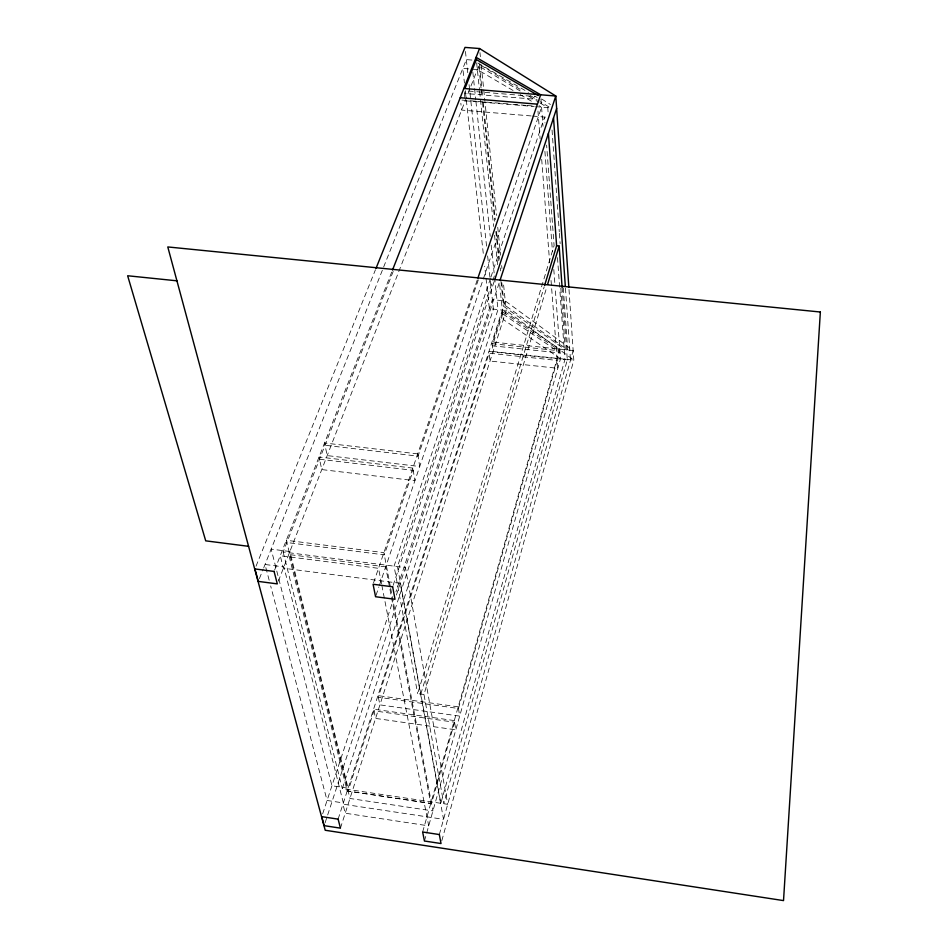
<?xml version="1.0" encoding="UTF-8"?>
<svg xmlns="http://www.w3.org/2000/svg" width="948" height="948" viewBox="0 0 948 948"><rect width="100%" height="100%" fill="white"/><g stroke="black" fill="none" stroke-linecap="round" stroke-linejoin="round"><path stroke-width="0.71" stroke-dasharray="4.74 3.56" d="M441.827 840.686L573.813 360.133L568.93 288.524M439.339 834.548L573.161 350.535L505.248 300.943L492.368 299.639L395.92 591.86M424.443 841.006L560.517 358.723L555.244 288.63M422.642 832.012L559.794 349.125L502.322 310.008M562.117 287.422L567.307 359.813L443.771 803.738L423.981 694.493L546.783 287.09M420.817 694.055L544.199 286.829M423.981 694.493L417.665 693.616L554.094 245.579L546.629 145.127M340.451 828.149L506.22 310.506L503.293 281.793M338.116 819.143L505.248 300.943M393.207 271.401L283.144 551.985L405.436 567.603L447.705 804.319L342.311 788.594L498.008 309.569L494.892 280.252M325.093 822.84L493.398 309.19L487.58 255.462M322.664 813.834L393.147 600.285M396.394 595.06L499.679 281.402M393.124 585.39L494.275 281.118M494.346 275.951L397.461 566.584L440.844 803.3L564.925 359.553L559.747 288.654M490.46 278.451L394.06 566.146L417.665 693.616M490.934 277.053L544.543 117.066L544.981 122.967M376.036 595.332L378.88 586.942M379.354 585.544L541.581 107.148L539.057 105.678M478.313 279.861L418.056 456.154L325.022 445.264M373.548 582.854L477.567 279.032M278.368 581.124L480.304 62.023M465.468 90.7L464.413 93.414L536.604 99.374M274.624 570.056L392.105 271.069M259.385 578.647L263.212 569.037M263.757 567.674L466.345 59.617L472.128 60.08M256.031 566.205L375.455 269.742M468.644 68.896L462.825 68.422L464.449 83.08M472.519 69.204L477.365 69.595L513.875 90.949M468.525 91.032L524.588 95.653M526.057 95.772L534.909 96.506M461.925 100.073L511.41 104.185M512.868 104.316L525.962 105.406M527.42 105.524L534.696 106.129M465.231 100.784L534.234 106.532M535.703 106.662L550.468 107.882L540.49 101.78M531.153 115.94L461.617 110.075L460.835 103.225M532.598 116.059L546.652 117.244M573.161 350.535L492.012 341.967L493.079 351.542L573.813 360.133L506.22 310.506L489.381 308.681L484.689 266.198M319.535 459.247L413.209 470.338L384.319 554.876L286.865 542.529M477.863 62.995L528.391 92.394M534.708 96.068L537.232 97.537M520.168 94.622L532.764 101.993M520.168 90.972L478.776 65.957L481.039 87.927M528.948 96.281L538.985 102.348M540.241 103.107L547.766 107.657L548.193 113.57M480.648 65.116L523.035 91.091M530.513 95.665L539.246 101.009M541.723 99.03L550.433 104.493M560.517 358.723L503.317 319.571L499.43 282.16M269.161 580.223L265.025 564.487L283.902 566.928L343.342 802.932L327.072 800.479L270.666 585.947M283.144 551.985L342.311 788.594M381.523 583.719L378.525 568.326L280.241 555.741L283.393 568.219L400.257 583.316L443.546 819.333L342.951 804.177L345.226 813.218L428.721 825.874L381.807 585.165M390.41 586.931L383.893 552.637L286.32 540.289L349.954 798.477L432.928 810.931L393.159 601.459M390.683 588.388L392.887 600.001M464.473 93.947L464.923 98.047M465.421 91.861L483.551 255.948M465.456 51.476L467.779 72.866M469.059 84.645L486.62 246.622M472.827 72.131L475.778 99.978M475.932 101.448L490.235 236.289M491.171 245.082L494.121 272.929M479.404 64.357L481.809 87.797M481.951 89.266L482.71 96.589M483.302 102.455L495.342 219.663M496.539 231.383L499.395 259.219M500.295 268.011L500.603 270.938M501.8 282.658L504.052 304.64L567.686 349.954L563.278 287.967M481.193 89.396L481.951 96.72M482.556 102.585L494.773 221.275M495.828 231.537L498.849 260.842M500.959 281.355L503.53 306.275L565.292 349.705L560.588 284.767M476.654 62.793L479.498 90.119M479.641 91.577L493.647 226.453M494.56 235.246L497.759 266.033M479.961 52.614L480.375 56.69M481.24 65.187L496.551 215.48M497.747 227.271L500.591 255.261M501.646 265.582L501.942 268.521M537.966 111.035L540.099 138.692M541.699 159.371L549.674 262.738M551.037 280.454L557.815 368.31L490.033 361.034L488.955 351.459L570.506 360.145L565.435 287.742M540.952 98.9L543.026 126.333M544.91 151.407L552.471 251.741M553.798 269.445L554.805 282.729M557.483 257.631L559.64 287.173M552.044 130.03L559.284 231.869M559.391 233.35L560.126 243.683M454.566 722.234L431.518 803.477L348.117 791.023L373.95 710.822L454.566 722.234M557.211 360.43L458.465 708.488L378.311 697.254L489.144 353.177L557.211 360.43M502.724 313.847L492.439 345.807L560.09 352.976L502.724 313.847M502.499 311.714L492.202 343.674L559.924 350.843L502.499 311.714M417.701 453.891L324.536 443.012L327.202 455.597L419.715 466.511L417.701 453.891M412.842 468.087L319.049 456.995L321.763 469.58L414.916 480.695L412.842 468.087M289.887 551.511L271.152 549.129L331.93 785.762L348.106 788.179L289.887 551.511M385.682 566.88L288.737 554.497L347.181 791.035L430.736 803.513L385.682 566.88M458.204 706.829L377.968 695.595L379.923 704.874L459.685 716.107L458.204 706.829M454.293 720.575L373.583 709.175L375.586 718.418L455.81 729.83L454.293 720.575"/><path stroke-width="1.42" d="M547.636 284.258L559.154 246.065L556.618 245.816L544.626 285.407M500.141 279.992L556.642 108.404M494.738 279.707L555.801 96.021L479.546 48.538L465.018 47.4L376.001 268.367M477.922 277.989L540.644 94.776L476.086 57.342L476.37 60.068M392.496 270.073L479.546 48.538M465.172 87.963L476.323 59.534L538.286 95.523M463.856 88.472L555.801 96.021L568.836 287.054M460.218 97.739L537.433 104.162M176.932 280.821L127.648 275.761L205.716 540.846L248.577 546.321M548.418 133.36L556.618 245.816M559.154 246.065L562.117 287.422M553.537 117.825L565.328 286.272M820.352 312.011L783.522 900.6L325.211 830.258L167.784 246.942L820.352 312.011M274.079 571.431L254.929 568.942L258.283 581.397L277.302 583.885L274.079 571.431M392.65 586.8L373.074 584.252L375.562 596.73L395.008 599.278L392.65 586.8M338.116 819.143L321.739 816.643L324.169 825.661L340.451 828.149L338.116 819.143M439.339 834.548L422.642 832.012L424.443 841.006L441.033 843.542L439.339 834.548"/></g></svg>
